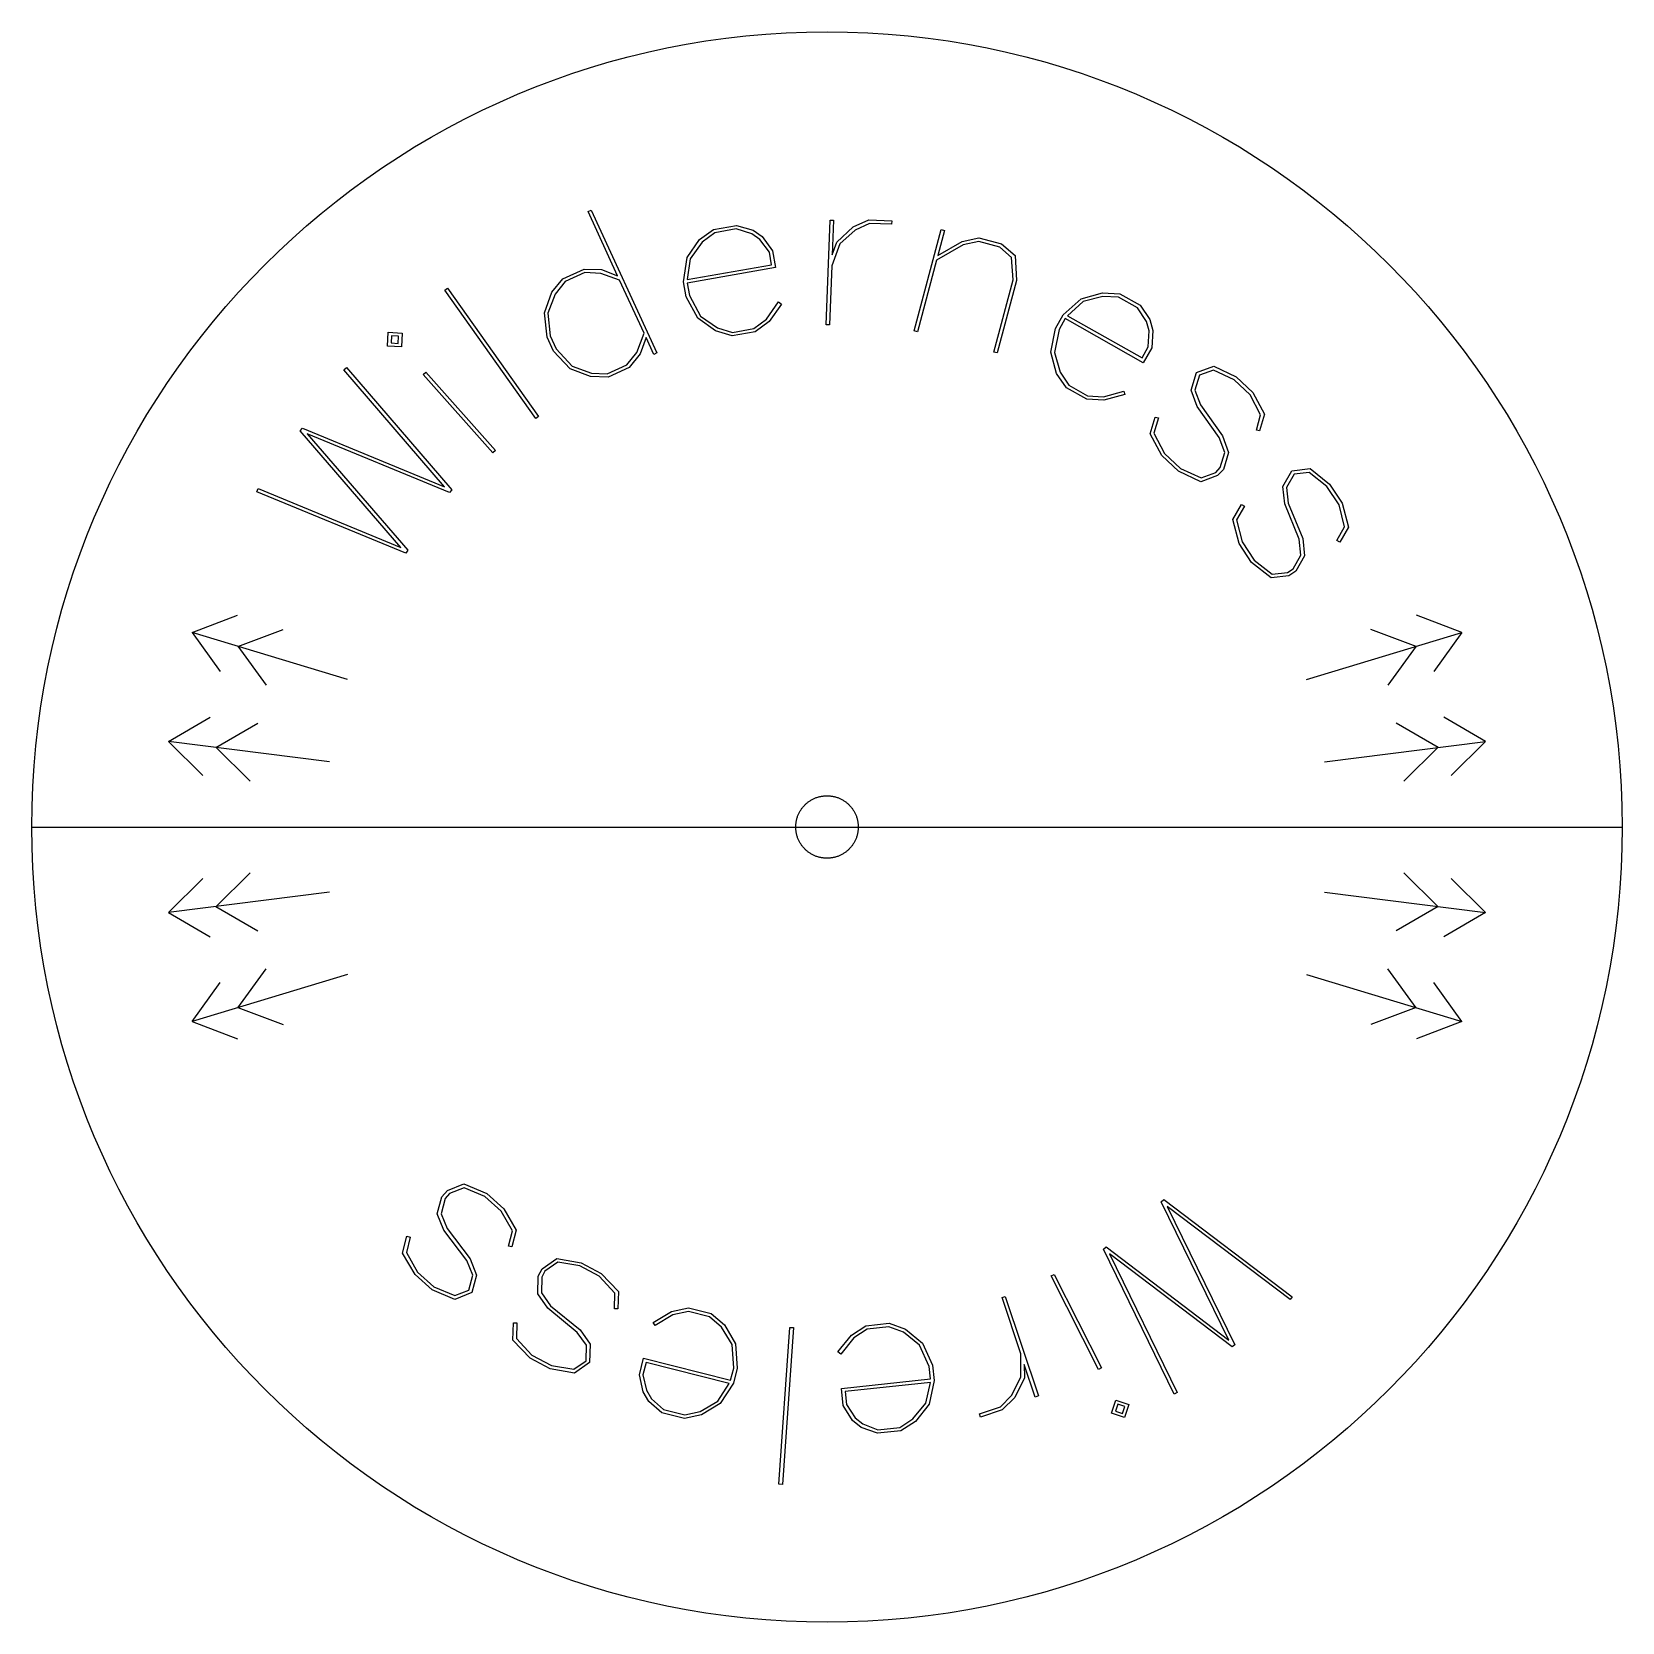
# Model space of a CAD drawing. Extents: x -395 to 418, y -217 to 240.
# Drawn here: x -292.9 to -208.9, y -121 to -37 of the extents above; entities that cross this region are included whole.
import ezdxf

# ---------------------------------------------------------------- set-up
doc = ezdxf.new("R2010")
doc.units = 0
doc.layers.add('DEFAULT', color=7, linetype='CONTINUOUS')

msp = doc.modelspace()

# ---------------------------------------------------------------- linework, layer by layer
at = {"layer": 'DEFAULT', "color": 5}
for p, q in [((-259.412, -37.85), (-258.382, -37.653)), ((-258.382, -37.653), (-257.344, -37.481)), ((-257.344, -37.481), (-256.297, -37.334)), ((-256.297, -37.334), (-255.242, -37.214)), ((-255.242, -37.214), (-254.179, -37.119)), ((-254.179, -37.119), (-253.109, -37.052)), ((-253.109, -37.052), (-252.031, -37.011)), ((-252.031, -37.011), (-250.947, -36.997)), ((-250.947, -36.997), (-249.863, -37.011)), ((-249.863, -37.011), (-248.786, -37.052)), ((-248.786, -37.052), (-247.716, -37.119)), ((-247.716, -37.119), (-246.653, -37.214)), ((-246.653, -37.214), (-245.598, -37.334)), ((-245.598, -37.334), (-244.551, -37.481)), ((-244.551, -37.481), (-243.513, -37.653)), ((-243.513, -37.653), (-242.483, -37.85)), ((-263.437, -38.885), (-262.445, -38.59)), ((-262.445, -38.59), (-261.444, -38.319)), ((-261.444, -38.319), (-260.433, -38.072)), ((-260.433, -38.072), (-259.412, -37.85)), ((-242.483, -37.85), (-241.462, -38.072)), ((-241.462, -38.072), (-240.451, -38.319)), ((-240.451, -38.319), (-239.449, -38.59)), ((-239.449, -38.59), (-238.458, -38.885)), ((-265.388, -39.546), (-264.418, -39.204)), ((-264.418, -39.204), (-263.437, -38.885)), ((-238.458, -38.885), (-237.477, -39.204)), ((-237.477, -39.204), (-236.506, -39.546)), ((-268.232, -40.707), (-267.296, -40.298)), ((-267.296, -40.298), (-266.348, -39.91)), ((-266.348, -39.91), (-265.388, -39.546)), ((-236.506, -39.546), (-235.547, -39.91)), ((-235.547, -39.91), (-234.599, -40.298)), ((-234.599, -40.298), (-233.663, -40.707)), ((-270.068, -41.592), (-269.156, -41.139)), ((-269.156, -41.139), (-268.232, -40.707)), ((-233.663, -40.707), (-232.739, -41.139)), ((-232.739, -41.139), (-231.827, -41.592)), ((-270.967, -42.066), (-270.068, -41.592)), ((-231.827, -41.592), (-230.928, -42.066)), ((-272.726, -43.077), (-271.853, -42.561)), ((-271.853, -42.561), (-270.967, -42.066)), ((-230.928, -42.066), (-230.042, -42.561)), ((-230.042, -42.561), (-229.169, -43.077)), ((-274.43, -44.17), (-273.585, -43.614)), ((-273.585, -43.614), (-272.726, -43.077)), ((-229.169, -43.077), (-228.31, -43.614)), ((-228.31, -43.614), (-227.465, -44.17)), ((-275.261, -44.746), (-274.43, -44.17)), ((-227.465, -44.17), (-226.634, -44.746)), ((-276.878, -45.955), (-276.077, -45.341)), ((-276.077, -45.341), (-275.261, -44.746)), ((-226.634, -44.746), (-225.818, -45.341)), ((-225.818, -45.341), (-225.017, -45.955)), ((-277.663, -46.588), (-276.878, -45.955)), ((-225.017, -45.955), (-224.231, -46.588)), ((-278.433, -47.239), (-277.663, -46.588)), ((-224.231, -46.588), (-223.462, -47.239)), ((-279.187, -47.908), (-278.433, -47.239)), ((-223.462, -47.239), (-222.708, -47.908)), ((-280.646, -49.298), (-279.925, -48.594)), ((-279.925, -48.594), (-279.187, -47.908)), ((-222.708, -47.908), (-221.97, -48.594)), ((-221.97, -48.594), (-221.249, -49.298)), ((-281.35, -50.019), (-280.646, -49.298)), ((-221.249, -49.298), (-220.545, -50.019)), ((-282.037, -50.757), (-281.35, -50.019)), ((-220.545, -50.019), (-219.858, -50.757)), ((-282.706, -51.511), (-282.037, -50.757)), ((-219.858, -50.757), (-219.189, -51.511)), ((-283.357, -52.281), (-282.706, -51.511)), ((-219.189, -51.511), (-218.538, -52.281)), ((-283.989, -53.067), (-283.357, -52.281)), ((-218.538, -52.281), (-217.905, -53.067)), ((-284.603, -53.868), (-283.989, -53.067)), ((-217.905, -53.067), (-217.291, -53.868)), ((-285.199, -54.684), (-284.603, -53.868)), ((-217.291, -53.868), (-216.696, -54.684)), ((-285.774, -55.514), (-285.199, -54.684)), ((-216.696, -54.684), (-216.12, -55.514)), ((-286.331, -56.359), (-285.774, -55.514)), ((-216.12, -55.514), (-215.564, -56.359)), ((-286.867, -57.218), (-286.331, -56.359)), ((-215.564, -56.359), (-215.028, -57.218)), ((-287.383, -58.091), (-286.867, -57.218)), ((-215.028, -57.218), (-214.512, -58.091)), ((-287.878, -58.977), (-287.383, -58.091)), ((-214.512, -58.091), (-214.017, -58.977)), ((-288.353, -59.876), (-287.878, -58.977)), ((-214.017, -58.977), (-213.542, -59.876)), ((-288.806, -60.788), (-288.353, -59.876)), ((-213.542, -59.876), (-213.089, -60.788)), ((-289.237, -61.712), (-288.806, -60.788)), ((-213.089, -60.788), (-212.658, -61.712)), ((-289.647, -62.649), (-289.237, -61.712)), ((-212.658, -61.712), (-212.248, -62.649)), ((-290.034, -63.597), (-289.647, -62.649)), ((-212.248, -62.649), (-211.861, -63.597)), ((-290.399, -64.556), (-290.034, -63.597)), ((-211.861, -63.597), (-211.496, -64.556)), ((-290.741, -65.526), (-290.399, -64.556)), ((-211.496, -64.556), (-211.154, -65.526)), ((-291.059, -66.507), (-290.741, -65.526)), ((-211.154, -65.526), (-210.836, -66.507)), ((-291.354, -67.499), (-291.059, -66.507)), ((-210.836, -66.507), (-210.541, -67.499)), ((-291.625, -68.501), (-291.354, -67.499)), ((-210.541, -67.499), (-210.27, -68.501)), ((-291.872, -69.512), (-291.625, -68.501)), ((-210.27, -68.501), (-210.023, -69.512)), ((-292.094, -70.533), (-291.872, -69.512)), ((-210.023, -69.512), (-209.801, -70.533)), ((-292.291, -71.562), (-292.094, -70.533)), ((-209.801, -70.533), (-209.603, -71.562)), ((-292.463, -72.601), (-292.291, -71.562)), ((-209.603, -71.562), (-209.431, -72.601)), ((-292.61, -73.648), (-292.463, -72.601)), ((-209.431, -72.601), (-209.285, -73.648)), ((-292.731, -74.703), (-292.61, -73.648)), ((-209.285, -73.648), (-209.164, -74.703)), ((-292.825, -75.765), (-292.731, -74.703)), ((-209.164, -74.703), (-209.07, -75.765)), ((-292.893, -76.836), (-292.825, -75.765)), ((-209.07, -75.765), (-209.002, -76.836)), ((-292.934, -77.913), (-292.893, -76.836)), ((-209.002, -76.836), (-208.961, -77.913)), ((-292.947, -78.997), (-292.934, -77.913)), ((-252.359, -78.141), (-252.337, -78.108)), ((-252.337, -78.108), (-252.316, -78.074)), ((-252.316, -78.074), (-252.293, -78.042)), ((-252.293, -78.042), (-252.27, -78.01)), ((-252.27, -78.01), (-252.245, -77.978)), ((-252.245, -77.978), (-252.221, -77.947)), ((-252.221, -77.947), (-252.195, -77.917)), ((-252.195, -77.917), (-252.169, -77.888)), ((-252.169, -77.888), (-252.142, -77.859)), ((-252.142, -77.859), (-252.114, -77.83)), ((-252.114, -77.83), (-252.086, -77.803)), ((-252.086, -77.803), (-252.057, -77.776)), ((-252.057, -77.776), (-252.027, -77.749)), ((-252.027, -77.749), (-251.997, -77.724)), ((-251.997, -77.724), (-251.966, -77.699)), ((-251.966, -77.699), (-251.935, -77.675)), ((-251.935, -77.675), (-251.903, -77.651)), ((-251.903, -77.651), (-251.87, -77.629)), ((-251.87, -77.629), (-251.837, -77.607)), ((-251.837, -77.607), (-251.803, -77.586)), ((-251.803, -77.586), (-251.769, -77.566)), ((-251.769, -77.566), (-251.734, -77.546)), ((-251.734, -77.546), (-251.699, -77.527)), ((-251.699, -77.527), (-251.663, -77.51)), ((-251.663, -77.51), (-251.626, -77.493)), ((-251.626, -77.493), (-251.59, -77.477)), ((-251.59, -77.477), (-251.552, -77.461)), ((-251.552, -77.461), (-251.515, -77.447)), ((-251.515, -77.447), (-251.477, -77.434)), ((-251.477, -77.434), (-251.438, -77.421)), ((-251.438, -77.421), (-251.399, -77.41)), ((-251.399, -77.41), (-251.36, -77.399)), ((-251.36, -77.399), (-251.32, -77.389)), ((-251.32, -77.389), (-251.28, -77.38)), ((-251.28, -77.38), (-251.239, -77.373)), ((-251.239, -77.373), (-251.199, -77.366)), ((-251.199, -77.366), (-251.158, -77.36)), ((-251.158, -77.36), (-251.116, -77.355)), ((-251.116, -77.355), (-251.074, -77.352)), ((-251.074, -77.352), (-251.032, -77.349)), ((-251.032, -77.349), (-250.99, -77.348)), ((-250.99, -77.348), (-250.947, -77.347)), ((-250.947, -77.347), (-250.905, -77.348)), ((-250.905, -77.348), (-250.862, -77.349)), ((-250.862, -77.349), (-250.82, -77.352)), ((-250.82, -77.352), (-250.779, -77.355)), ((-250.779, -77.355), (-250.737, -77.36)), ((-250.737, -77.36), (-250.696, -77.366)), ((-250.696, -77.366), (-250.655, -77.373)), ((-250.655, -77.373), (-250.615, -77.38)), ((-250.615, -77.38), (-250.575, -77.389)), ((-250.575, -77.389), (-250.535, -77.399)), ((-250.535, -77.399), (-250.496, -77.41)), ((-250.496, -77.41), (-250.457, -77.421)), ((-250.457, -77.421), (-250.418, -77.434)), ((-250.418, -77.434), (-250.38, -77.447)), ((-250.38, -77.447), (-250.342, -77.461)), ((-250.342, -77.461), (-250.305, -77.477)), ((-250.305, -77.477), (-250.268, -77.493)), ((-250.268, -77.493), (-250.232, -77.51)), ((-250.232, -77.51), (-250.196, -77.527)), ((-250.196, -77.527), (-250.161, -77.546)), ((-250.161, -77.546), (-250.126, -77.566)), ((-250.126, -77.566), (-250.092, -77.586)), ((-250.092, -77.586), (-250.058, -77.607)), ((-250.058, -77.607), (-250.025, -77.629)), ((-250.025, -77.629), (-249.992, -77.651)), ((-249.992, -77.651), (-249.96, -77.675)), ((-249.96, -77.675), (-249.929, -77.699)), ((-249.929, -77.699), (-249.898, -77.724)), ((-249.898, -77.724), (-249.868, -77.749)), ((-249.868, -77.749), (-249.838, -77.776)), ((-249.838, -77.776), (-249.809, -77.803)), ((-249.809, -77.803), (-249.781, -77.83)), ((-249.781, -77.83), (-249.753, -77.859)), ((-249.753, -77.859), (-249.726, -77.888)), ((-249.726, -77.888), (-249.7, -77.917)), ((-249.7, -77.917), (-249.674, -77.947)), ((-249.674, -77.947), (-249.649, -77.978)), ((-249.649, -77.978), (-249.625, -78.01)), ((-249.625, -78.01), (-249.602, -78.042)), ((-249.602, -78.042), (-249.579, -78.074)), ((-249.579, -78.074), (-249.557, -78.108)), ((-249.557, -78.108), (-249.536, -78.141)), ((-208.961, -77.913), (-208.947, -78.997)), ((-252.597, -78.954), (-252.595, -78.912)), ((-252.597, -78.997), (-252.597, -78.954)), ((-252.595, -78.912), (-252.593, -78.87)), ((-252.593, -78.87), (-252.589, -78.828)), ((-252.589, -78.828), (-252.584, -78.787)), ((-252.584, -78.787), (-252.578, -78.746)), ((-252.578, -78.746), (-252.572, -78.705)), ((-252.572, -78.705), (-252.564, -78.664)), ((-252.564, -78.664), (-252.555, -78.624)), ((-252.555, -78.624), (-252.545, -78.585)), ((-252.545, -78.585), (-252.535, -78.545)), ((-252.535, -78.545), (-252.523, -78.506)), ((-252.523, -78.506), (-252.511, -78.468)), ((-252.511, -78.468), (-252.497, -78.43)), ((-252.497, -78.43), (-252.483, -78.392)), ((-252.483, -78.392), (-252.468, -78.355)), ((-252.468, -78.355), (-252.452, -78.318)), ((-252.452, -78.318), (-252.435, -78.282)), ((-252.435, -78.282), (-252.417, -78.246)), ((-252.417, -78.246), (-252.398, -78.21)), ((-252.398, -78.21), (-252.379, -78.176)), ((-252.379, -78.176), (-252.359, -78.141)), ((-249.536, -78.141), (-249.516, -78.176)), ((-249.516, -78.176), (-249.497, -78.21)), ((-249.497, -78.21), (-249.478, -78.246)), ((-249.478, -78.246), (-249.46, -78.282)), ((-249.46, -78.282), (-249.443, -78.318)), ((-249.443, -78.318), (-249.427, -78.355)), ((-249.427, -78.355), (-249.412, -78.392)), ((-249.412, -78.392), (-249.398, -78.43)), ((-249.398, -78.43), (-249.384, -78.468)), ((-249.384, -78.468), (-249.372, -78.506)), ((-249.372, -78.506), (-249.36, -78.545)), ((-249.36, -78.545), (-249.349, -78.585)), ((-249.349, -78.585), (-249.34, -78.624)), ((-249.34, -78.624), (-249.331, -78.664)), ((-249.331, -78.664), (-249.323, -78.705)), ((-249.323, -78.705), (-249.316, -78.746)), ((-249.316, -78.746), (-249.311, -78.787)), ((-249.311, -78.787), (-249.306, -78.828)), ((-249.306, -78.828), (-249.302, -78.87)), ((-249.302, -78.87), (-249.3, -78.912)), ((-249.3, -78.912), (-249.298, -78.954)), ((-249.298, -78.954), (-249.297, -78.997)), ((-292.947, -78.997), (-208.947, -78.997)), ((-292.934, -80.081), (-292.947, -78.997)), ((-252.597, -79.04), (-252.597, -78.997)), ((-252.595, -79.082), (-252.597, -79.04)), ((-252.593, -79.124), (-252.595, -79.082)), ((-252.589, -79.166), (-252.593, -79.124)), ((-252.584, -79.207), (-252.589, -79.166)), ((-252.578, -79.248), (-252.584, -79.207)), ((-252.572, -79.289), (-252.578, -79.248)), ((-252.564, -79.33), (-252.572, -79.289)), ((-252.555, -79.37), (-252.564, -79.33)), ((-252.545, -79.409), (-252.555, -79.37)), ((-252.535, -79.449), (-252.545, -79.409)), ((-252.523, -79.488), (-252.535, -79.449)), ((-252.511, -79.526), (-252.523, -79.488)), ((-252.497, -79.564), (-252.511, -79.526)), ((-252.483, -79.602), (-252.497, -79.564)), ((-252.468, -79.639), (-252.483, -79.602)), ((-252.452, -79.676), (-252.468, -79.639)), ((-252.435, -79.712), (-252.452, -79.676)), ((-252.417, -79.748), (-252.435, -79.712)), ((-252.398, -79.783), (-252.417, -79.748)), ((-252.379, -79.818), (-252.398, -79.783)), ((-249.497, -79.783), (-249.516, -79.818)), ((-249.478, -79.748), (-249.497, -79.783)), ((-249.46, -79.712), (-249.478, -79.748)), ((-249.443, -79.676), (-249.46, -79.712)), ((-249.427, -79.639), (-249.443, -79.676)), ((-249.412, -79.602), (-249.427, -79.639)), ((-249.398, -79.564), (-249.412, -79.602)), ((-249.384, -79.526), (-249.398, -79.564)), ((-249.372, -79.488), (-249.384, -79.526)), ((-249.36, -79.449), (-249.372, -79.488)), ((-249.349, -79.409), (-249.36, -79.449)), ((-249.34, -79.37), (-249.349, -79.409)), ((-249.331, -79.33), (-249.34, -79.37)), ((-249.323, -79.289), (-249.331, -79.33)), ((-249.316, -79.248), (-249.323, -79.289)), ((-249.311, -79.207), (-249.316, -79.248)), ((-249.306, -79.166), (-249.311, -79.207)), ((-249.302, -79.124), (-249.306, -79.166)), ((-249.3, -79.082), (-249.302, -79.124)), ((-249.298, -79.04), (-249.3, -79.082)), ((-249.297, -78.997), (-249.298, -79.04)), ((-208.947, -78.997), (-208.961, -80.081)), ((-292.893, -81.158), (-292.934, -80.081)), ((-252.359, -79.853), (-252.379, -79.818)), ((-252.337, -79.886), (-252.359, -79.853)), ((-252.316, -79.92), (-252.337, -79.886)), ((-252.293, -79.952), (-252.316, -79.92)), ((-252.27, -79.984), (-252.293, -79.952)), ((-252.245, -80.016), (-252.27, -79.984)), ((-252.221, -80.047), (-252.245, -80.016)), ((-252.195, -80.077), (-252.221, -80.047)), ((-252.169, -80.106), (-252.195, -80.077)), ((-252.142, -80.135), (-252.169, -80.106)), ((-252.114, -80.164), (-252.142, -80.135)), ((-252.086, -80.191), (-252.114, -80.164)), ((-252.057, -80.218), (-252.086, -80.191)), ((-252.027, -80.245), (-252.057, -80.218)), ((-251.997, -80.27), (-252.027, -80.245)), ((-251.966, -80.295), (-251.997, -80.27)), ((-251.935, -80.319), (-251.966, -80.295)), ((-251.903, -80.343), (-251.935, -80.319)), ((-251.87, -80.365), (-251.903, -80.343)), ((-251.837, -80.387), (-251.87, -80.365)), ((-251.803, -80.408), (-251.837, -80.387)), ((-251.769, -80.428), (-251.803, -80.408)), ((-251.734, -80.448), (-251.769, -80.428)), ((-251.699, -80.466), (-251.734, -80.448)), ((-251.663, -80.484), (-251.699, -80.466)), ((-251.626, -80.501), (-251.663, -80.484)), ((-251.59, -80.517), (-251.626, -80.501)), ((-251.552, -80.533), (-251.59, -80.517)), ((-251.515, -80.547), (-251.552, -80.533)), ((-251.477, -80.56), (-251.515, -80.547)), ((-251.438, -80.573), (-251.477, -80.56)), ((-251.399, -80.584), (-251.438, -80.573)), ((-251.36, -80.595), (-251.399, -80.584)), ((-251.32, -80.605), (-251.36, -80.595)), ((-251.28, -80.613), (-251.32, -80.605)), ((-251.239, -80.621), (-251.28, -80.613)), ((-251.199, -80.628), (-251.239, -80.621)), ((-251.158, -80.634), (-251.199, -80.628)), ((-251.116, -80.638), (-251.158, -80.634)), ((-251.074, -80.642), (-251.116, -80.638)), ((-250.779, -80.638), (-250.82, -80.642)), ((-250.737, -80.634), (-250.779, -80.638)), ((-250.696, -80.628), (-250.737, -80.634)), ((-250.655, -80.621), (-250.696, -80.628)), ((-250.615, -80.613), (-250.655, -80.621)), ((-250.575, -80.605), (-250.615, -80.613)), ((-250.535, -80.595), (-250.575, -80.605)), ((-250.496, -80.584), (-250.535, -80.595)), ((-250.457, -80.573), (-250.496, -80.584)), ((-250.418, -80.56), (-250.457, -80.573)), ((-250.38, -80.547), (-250.418, -80.56)), ((-250.342, -80.533), (-250.38, -80.547)), ((-250.305, -80.517), (-250.342, -80.533)), ((-250.268, -80.501), (-250.305, -80.517)), ((-250.232, -80.484), (-250.268, -80.501)), ((-250.196, -80.466), (-250.232, -80.484)), ((-250.161, -80.448), (-250.196, -80.466)), ((-250.126, -80.428), (-250.161, -80.448)), ((-250.092, -80.408), (-250.126, -80.428)), ((-250.058, -80.387), (-250.092, -80.408)), ((-250.025, -80.365), (-250.058, -80.387)), ((-249.992, -80.343), (-250.025, -80.365)), ((-249.96, -80.319), (-249.992, -80.343)), ((-249.929, -80.295), (-249.96, -80.319)), ((-249.898, -80.27), (-249.929, -80.295)), ((-249.868, -80.245), (-249.898, -80.27)), ((-249.838, -80.218), (-249.868, -80.245)), ((-249.809, -80.191), (-249.838, -80.218)), ((-249.781, -80.164), (-249.809, -80.191)), ((-249.753, -80.135), (-249.781, -80.164)), ((-249.726, -80.106), (-249.753, -80.135)), ((-249.7, -80.077), (-249.726, -80.106)), ((-249.674, -80.047), (-249.7, -80.077)), ((-249.649, -80.016), (-249.674, -80.047)), ((-249.625, -79.984), (-249.649, -80.016)), ((-249.602, -79.952), (-249.625, -79.984)), ((-249.579, -79.92), (-249.602, -79.952)), ((-249.557, -79.886), (-249.579, -79.92)), ((-249.536, -79.853), (-249.557, -79.886)), ((-249.516, -79.818), (-249.536, -79.853)), ((-208.961, -80.081), (-209.002, -81.158)), ((-292.825, -82.228), (-292.893, -81.158)), ((-251.032, -80.645), (-251.074, -80.642)), ((-250.99, -80.646), (-251.032, -80.645)), ((-250.947, -80.647), (-250.99, -80.646)), ((-250.905, -80.646), (-250.947, -80.647)), ((-250.862, -80.645), (-250.905, -80.646)), ((-250.82, -80.642), (-250.862, -80.645)), ((-209.002, -81.158), (-209.07, -82.228)), ((-292.731, -83.291), (-292.825, -82.228)), ((-209.07, -82.228), (-209.164, -83.291)), ((-292.61, -84.346), (-292.731, -83.291)), ((-209.164, -83.291), (-209.285, -84.346)), ((-292.463, -85.393), (-292.61, -84.346)), ((-209.285, -84.346), (-209.431, -85.393)), ((-292.291, -86.432), (-292.463, -85.393)), ((-209.431, -85.393), (-209.603, -86.432)), ((-292.094, -87.461), (-292.291, -86.432)), ((-209.603, -86.432), (-209.801, -87.461)), ((-291.872, -88.482), (-292.094, -87.461)), ((-209.801, -87.461), (-210.023, -88.482)), ((-291.625, -89.493), (-291.872, -88.482)), ((-210.023, -88.482), (-210.27, -89.493)), ((-291.354, -90.495), (-291.625, -89.493)), ((-210.27, -89.493), (-210.541, -90.495)), ((-291.059, -91.486), (-291.354, -90.495)), ((-210.541, -90.495), (-210.836, -91.486)), ((-290.741, -92.468), (-291.059, -91.486)), ((-210.836, -91.486), (-211.154, -92.468)), ((-290.399, -93.438), (-290.741, -92.468)), ((-211.154, -92.468), (-211.496, -93.438)), ((-290.034, -94.397), (-290.399, -93.438)), ((-211.496, -93.438), (-211.861, -94.397)), ((-289.647, -95.345), (-290.034, -94.397)), ((-211.861, -94.397), (-212.248, -95.345)), ((-289.237, -96.282), (-289.647, -95.345)), ((-212.248, -95.345), (-212.658, -96.282)), ((-288.806, -97.206), (-289.237, -96.282)), ((-212.658, -96.282), (-213.089, -97.206)), ((-288.353, -98.118), (-288.806, -97.206)), ((-213.089, -97.206), (-213.542, -98.118)), ((-287.878, -99.017), (-288.353, -98.118)), ((-213.542, -98.118), (-214.017, -99.017)), ((-287.383, -99.903), (-287.878, -99.017)), ((-214.017, -99.017), (-214.512, -99.903)), ((-286.867, -100.775), (-287.383, -99.903)), ((-214.512, -99.903), (-215.028, -100.775)), ((-286.331, -101.635), (-286.867, -100.775)), ((-215.028, -100.775), (-215.564, -101.635)), ((-285.774, -102.48), (-286.331, -101.635)), ((-215.564, -101.635), (-216.12, -102.48)), ((-285.199, -103.31), (-285.774, -102.48)), ((-216.12, -102.48), (-216.696, -103.31)), ((-284.603, -104.126), (-285.199, -103.31)), ((-216.696, -103.31), (-217.291, -104.126)), ((-283.989, -104.927), (-284.603, -104.126)), ((-217.291, -104.126), (-217.905, -104.927)), ((-283.357, -105.713), (-283.989, -104.927)), ((-217.905, -104.927), (-218.538, -105.713)), ((-282.706, -106.483), (-283.357, -105.713)), ((-218.538, -105.713), (-219.189, -106.483)), ((-282.037, -107.237), (-282.706, -106.483)), ((-219.189, -106.483), (-219.858, -107.237)), ((-281.35, -107.974), (-282.037, -107.237)), ((-219.858, -107.237), (-220.545, -107.974)), ((-280.646, -108.695), (-281.35, -107.974)), ((-220.545, -107.974), (-221.249, -108.695)), ((-279.925, -109.399), (-280.646, -108.695)), ((-221.249, -108.695), (-221.97, -109.399)), ((-279.187, -110.086), (-279.925, -109.399)), ((-221.97, -109.399), (-222.708, -110.086)), ((-278.433, -110.755), (-279.187, -110.086)), ((-277.663, -111.406), (-278.433, -110.755)), ((-223.462, -110.755), (-224.231, -111.406)), ((-222.708, -110.086), (-223.462, -110.755)), ((-276.878, -112.039), (-277.663, -111.406)), ((-224.231, -111.406), (-225.017, -112.039)), ((-276.077, -112.653), (-276.878, -112.039)), ((-225.017, -112.039), (-225.818, -112.653)), ((-275.261, -113.248), (-276.077, -112.653)), ((-274.43, -113.824), (-275.261, -113.248)), ((-226.634, -113.248), (-227.465, -113.824)), ((-225.818, -112.653), (-226.634, -113.248)), ((-273.585, -114.38), (-274.43, -113.824)), ((-227.465, -113.824), (-228.31, -114.38)), ((-272.726, -114.916), (-273.585, -114.38)), ((-271.853, -115.432), (-272.726, -114.916)), ((-229.169, -114.916), (-230.042, -115.432)), ((-228.31, -114.38), (-229.169, -114.916)), ((-270.967, -115.928), (-271.853, -115.432)), ((-230.042, -115.432), (-230.928, -115.928)), ((-270.068, -116.402), (-270.967, -115.928)), ((-269.156, -116.855), (-270.068, -116.402)), ((-231.827, -116.402), (-232.739, -116.855)), ((-230.928, -115.928), (-231.827, -116.402)), ((-268.232, -117.287), (-269.156, -116.855)), ((-267.296, -117.696), (-268.232, -117.287)), ((-233.663, -117.287), (-234.599, -117.696)), ((-232.739, -116.855), (-233.663, -117.287)), ((-266.348, -118.084), (-267.296, -117.696)), ((-265.388, -118.448), (-266.348, -118.084)), ((-235.547, -118.084), (-236.506, -118.448)), ((-234.599, -117.696), (-235.547, -118.084)), ((-264.418, -118.79), (-265.388, -118.448)), ((-263.437, -119.109), (-264.418, -118.79)), ((-262.445, -119.404), (-263.437, -119.109)), ((-238.458, -119.109), (-239.449, -119.404)), ((-237.477, -118.79), (-238.458, -119.109)), ((-236.506, -118.448), (-237.477, -118.79)), ((-261.444, -119.675), (-262.445, -119.404)), ((-260.433, -119.921), (-261.444, -119.675)), ((-259.412, -120.144), (-260.433, -119.921)), ((-241.462, -119.921), (-242.483, -120.144)), ((-240.451, -119.675), (-241.462, -119.921)), ((-239.449, -119.404), (-240.451, -119.675)), ((-258.382, -120.341), (-259.412, -120.144)), ((-257.344, -120.513), (-258.382, -120.341)), ((-256.297, -120.66), (-257.344, -120.513)), ((-255.242, -120.78), (-256.297, -120.66)), ((-254.179, -120.875), (-255.242, -120.78)), ((-253.109, -120.942), (-254.179, -120.875)), ((-252.031, -120.983), (-253.109, -120.942)), ((-248.786, -120.942), (-249.863, -120.983)), ((-247.716, -120.875), (-248.786, -120.942)), ((-246.653, -120.78), (-247.716, -120.875)), ((-245.598, -120.66), (-246.653, -120.78)), ((-244.551, -120.513), (-245.598, -120.66)), ((-243.513, -120.341), (-244.551, -120.513)), ((-242.483, -120.144), (-243.513, -120.341)), ((-250.947, -120.997), (-252.031, -120.983)), ((-249.863, -120.983), (-250.947, -120.997))]:
    msp.add_line(p, q, dxfattribs=at)
at = {"layer": 'DEFAULT', "color": 1}
for p, q in [((-263.563, -46.488), (-263.397, -46.412)), ((-262.004, -49.884), (-263.563, -46.488)), ((-263.397, -46.412), (-259.935, -53.957)), ((-250.989, -52.475), (-250.779, -46.945)), ((-250.779, -46.945), (-250.598, -46.951)), ((-250.598, -46.951), (-250.667, -48.769)), ((-249.574, -47.305), (-248.738, -46.934)), ((-248.738, -46.934), (-247.526, -46.979)), ((-247.526, -46.979), (-247.533, -47.161)), ((-257.683, -47.971), (-256.938, -47.432)), ((-256.878, -47.607), (-257.539, -48.105)), ((-256.938, -47.432), (-255.728, -47.22)), ((-255.738, -47.406), (-256.878, -47.607)), ((-254.92, -47.661), (-255.738, -47.406)), ((-255.728, -47.22), (-254.849, -47.474)), ((-254.492, -47.961), (-254.92, -47.661)), ((-254.849, -47.474), (-254.364, -47.815)), ((-254.364, -47.815), (-253.82, -48.559)), ((-250.421, -48.1), (-249.574, -47.305)), ((-249.466, -47.467), (-250.261, -48.192)), ((-248.703, -47.117), (-249.466, -47.467)), ((-247.533, -47.161), (-248.703, -47.117)), ((-246.338, -52.796), (-244.919, -47.447)), ((-244.743, -47.493), (-245.094, -48.815)), ((-244.919, -47.447), (-244.743, -47.493)), ((-258.339, -48.926), (-257.683, -47.971)), ((-257.539, -48.105), (-258.171, -48.984)), ((-253.991, -48.636), (-254.492, -47.961)), ((-253.874, -49.301), (-253.991, -48.636)), ((-253.82, -48.559), (-253.664, -49.449)), ((-250.261, -48.192), (-250.689, -49.357)), ((-250.667, -48.769), (-250.421, -48.1)), ((-243.747, -48.247), (-245.158, -49.057)), ((-245.094, -48.815), (-243.817, -48.064)), ((-243.817, -48.064), (-242.92, -47.886)), ((-242.926, -48.072), (-243.747, -48.247)), ((-241.814, -48.367), (-242.926, -48.072)), ((-242.92, -47.886), (-241.726, -48.202)), ((-241.199, -48.915), (-241.814, -48.367)), ((-241.726, -48.202), (-241.017, -48.818)), ((-264.895, -50.047), (-263.778, -49.534)), ((-263.778, -49.534), (-262.864, -49.557)), ((-262.864, -49.557), (-262.004, -49.884)), ((-258.53, -50.196), (-258.339, -48.926)), ((-253.664, -49.449), (-258.333, -50.268)), ((-258.171, -48.984), (-258.332, -50.083)), ((-258.332, -50.083), (-253.874, -49.301)), ((-250.689, -49.357), (-250.807, -52.482)), ((-245.158, -49.057), (-246.162, -52.843)), ((-241.121, -50.091), (-241.199, -48.915)), ((-241.017, -48.818), (-240.942, -50.127)), ((-265.479, -50.757), (-264.895, -50.047)), ((-264.778, -50.193), (-265.305, -50.856)), ((-263.741, -49.717), (-264.778, -50.193)), ((-262.885, -49.755), (-263.741, -49.717)), ((-261.899, -50.113), (-262.885, -49.755)), ((-260.612, -52.917), (-261.899, -50.113)), ((-258.389, -51), (-258.53, -50.196)), ((-258.333, -50.268), (-258.218, -50.923)), ((-242.134, -53.911), (-241.121, -50.091)), ((-240.942, -50.127), (-241.959, -53.958)), ((-271.136, -50.646), (-270.988, -50.541)), ((-266.334, -57.418), (-271.136, -50.646)), ((-270.988, -50.541), (-266.186, -57.312)), ((-265.871, -51.847), (-265.479, -50.757)), ((-265.305, -50.856), (-265.695, -51.859)), ((-257.777, -52.129), (-258.389, -51)), ((-258.218, -50.923), (-257.631, -52.016)), ((-238.471, -51.954), (-237.515, -51.095)), ((-237.515, -51.095), (-236.402, -50.776)), ((-236.376, -50.971), (-237.422, -51.247)), ((-236.402, -50.776), (-235.485, -50.834)), ((-235.549, -51.007), (-236.376, -50.971)), ((-234.542, -51.578), (-235.549, -51.007)), ((-235.485, -50.834), (-234.415, -51.44)), ((-265.733, -53.124), (-265.871, -51.847)), ((-265.695, -51.859), (-265.564, -53.056)), ((-257.631, -52.016), (-256.738, -52.632)), ((-254.139, -52.168), (-253.508, -51.263)), ((-253.348, -51.375), (-254.003, -52.301)), ((-253.508, -51.263), (-253.348, -51.375)), ((-238.873, -52.664), (-238.471, -51.954)), ((-237.422, -51.247), (-238.246, -51.993)), ((-238.246, -51.993), (-234.309, -54.225)), ((-234.072, -52.294), (-234.542, -51.578)), ((-234.415, -51.44), (-233.899, -52.195)), ((-274.161, -53.598), (-274.118, -52.866)), ((-274.118, -52.866), (-273.386, -52.91)), ((-273.386, -52.91), (-273.43, -53.642)), ((-260.996, -53.931), (-260.612, -52.917)), ((-256.837, -52.798), (-257.777, -52.129)), ((-255.952, -53.057), (-256.837, -52.798)), ((-256.738, -52.632), (-255.942, -52.871)), ((-254.741, -52.845), (-255.952, -53.057)), ((-255.942, -52.871), (-254.817, -52.673)), ((-254.817, -52.673), (-254.139, -52.168)), ((-254.003, -52.301), (-254.741, -52.845)), ((-250.807, -52.482), (-250.989, -52.475)), ((-246.162, -52.843), (-246.338, -52.796)), ((-239.119, -53.925), (-238.873, -52.664)), ((-238.692, -52.713), (-238.935, -53.93)), ((-238.364, -52.135), (-238.692, -52.713)), ((-234.241, -54.473), (-238.364, -52.135)), ((-233.933, -52.797), (-234.072, -52.294)), ((-233.976, -53.638), (-233.933, -52.797)), ((-233.899, -52.195), (-233.742, -52.766)), ((-233.742, -52.766), (-233.795, -53.687)), ((-273.43, -53.642), (-274.161, -53.598)), ((-273.952, -53.053), (-273.975, -53.433)), ((-273.975, -53.433), (-273.595, -53.456)), ((-273.572, -53.076), (-273.952, -53.053)), ((-273.595, -53.456), (-273.572, -53.076)), ((-265.393, -53.865), (-265.733, -53.124)), ((-265.564, -53.056), (-265.247, -53.747)), ((-265.247, -53.747), (-264.402, -54.656)), ((-260.507, -53.146), (-260.82, -54.011)), ((-260.101, -54.032), (-260.507, -53.146)), ((-234.309, -54.225), (-233.976, -53.638)), ((-233.795, -53.687), (-234.241, -54.473)), ((-264.514, -54.802), (-265.393, -53.865)), ((-262.551, -55.054), (-261.522, -54.582)), ((-261.522, -54.582), (-260.996, -53.931)), ((-260.82, -54.011), (-261.396, -54.724)), ((-259.935, -53.957), (-260.101, -54.032)), ((-241.959, -53.958), (-242.134, -53.911)), ((-238.82, -55.039), (-239.119, -53.925)), ((-238.935, -53.93), (-238.637, -54.974)), ((-276.468, -54.854), (-276.329, -54.736)), ((-271.145, -61.027), (-276.468, -54.854)), ((-276.329, -54.736), (-270.771, -61.182)), ((-272.271, -55.089), (-272.134, -54.968)), ((-268.597, -59.228), (-272.271, -55.089)), ((-272.134, -54.968), (-268.461, -59.107)), ((-263.435, -55.211), (-264.514, -54.802)), ((-264.402, -54.656), (-263.381, -55.025)), ((-262.513, -55.237), (-263.435, -55.211)), ((-263.381, -55.025), (-262.551, -55.054)), ((-261.396, -54.724), (-262.513, -55.237)), ((-238.302, -55.801), (-238.82, -55.039)), ((-238.637, -54.974), (-238.175, -55.664)), ((-231.707, -55.921), (-231.429, -55)), ((-231.275, -55.138), (-231.515, -55.916)), ((-231.429, -55), (-230.519, -54.662)), ((-230.531, -54.873), (-231.275, -55.138)), ((-229.444, -55.373), (-230.531, -54.873)), ((-230.519, -54.662), (-229.341, -55.22)), ((-228.595, -56.173), (-229.444, -55.373)), ((-229.341, -55.22), (-228.462, -56.048)), ((-237.232, -56.408), (-238.302, -55.801)), ((-238.175, -55.664), (-237.182, -56.227)), ((-237.182, -56.227), (-236.337, -56.269)), ((-236.337, -56.269), (-235.274, -55.972)), ((-235.222, -56.16), (-236.317, -56.458)), ((-235.274, -55.972), (-235.222, -56.16)), ((-231.397, -56.789), (-231.707, -55.921)), ((-231.515, -55.916), (-231.223, -56.701)), ((-228.043, -57.225), (-228.595, -56.173)), ((-228.462, -56.048), (-227.832, -57.196)), ((-236.317, -56.458), (-237.232, -56.408)), ((-230.228, -58.429), (-231.397, -56.789)), ((-231.223, -56.701), (-230.053, -58.342)), ((-278.767, -58.075), (-278.657, -57.923)), ((-278.657, -57.923), (-271.145, -61.027)), ((-266.186, -57.312), (-266.334, -57.418)), ((-233.881, -58.227), (-233.614, -57.349)), ((-233.442, -57.388), (-233.68, -58.192)), ((-233.614, -57.349), (-233.442, -57.388)), ((-228.269, -58.035), (-228.043, -57.225)), ((-227.832, -57.196), (-228.099, -58.081)), ((-273.456, -64.228), (-278.767, -58.075)), ((-270.881, -61.333), (-278.395, -58.228)), ((-278.395, -58.228), (-273.082, -64.382)), ((-233.259, -59.375), (-233.881, -58.227)), ((-233.68, -58.192), (-233.113, -59.262)), ((-229.937, -59.219), (-230.228, -58.429)), ((-230.053, -58.342), (-229.738, -59.215)), ((-228.099, -58.081), (-228.269, -58.035)), ((-268.461, -59.107), (-268.597, -59.228)), ((-232.38, -60.203), (-233.259, -59.375)), ((-233.113, -59.262), (-232.271, -60.056)), ((-230.175, -60.017), (-229.937, -59.219)), ((-229.738, -59.215), (-230.012, -60.109)), ((-231.194, -60.761), (-232.38, -60.203)), ((-232.271, -60.056), (-231.191, -60.551)), ((-230.315, -60.43), (-231.194, -60.761)), ((-231.191, -60.551), (-230.413, -60.27)), ((-230.413, -60.27), (-230.175, -60.017)), ((-230.012, -60.109), (-230.315, -60.43)), ((-226.871, -61.019), (-226.388, -60.188)), ((-226.27, -60.357), (-226.683, -61.058)), ((-226.388, -60.188), (-225.424, -60.069)), ((-225.484, -60.271), (-226.27, -60.357)), ((-224.543, -61.009), (-225.484, -60.271)), ((-225.424, -60.069), (-224.407, -60.884)), ((-281.059, -61.288), (-280.994, -61.124)), ((-273.191, -64.534), (-281.059, -61.288)), ((-280.994, -61.124), (-273.456, -64.228)), ((-270.771, -61.182), (-270.881, -61.333)), ((-226.77, -61.935), (-226.871, -61.019)), ((-226.683, -61.058), (-226.581, -61.89)), ((-223.902, -61.985), (-224.543, -61.009)), ((-224.407, -60.884), (-223.744, -61.894)), ((-229.52, -62.758), (-229.058, -61.966)), ((-228.899, -62.044), (-229.317, -62.771)), ((-229.058, -61.966), (-228.899, -62.044)), ((-226.013, -63.801), (-226.77, -61.935)), ((-226.581, -61.89), (-225.823, -63.757)), ((-223.608, -63.136), (-223.902, -61.985)), ((-223.744, -61.894), (-223.397, -63.156)), ((-229.181, -64.019), (-229.52, -62.758)), ((-229.317, -62.771), (-229.012, -63.943)), ((-225.913, -64.637), (-226.013, -63.801)), ((-225.823, -63.757), (-225.719, -64.679)), ((-224.016, -63.871), (-223.608, -63.136)), ((-223.397, -63.156), (-223.861, -63.955)), ((-273.082, -64.382), (-273.191, -64.534)), ((-228.518, -65.028), (-229.181, -64.019)), ((-229.012, -63.943), (-228.377, -64.911)), ((-226.329, -65.358), (-225.913, -64.637)), ((-225.719, -64.679), (-226.192, -65.486)), ((-223.861, -63.955), (-224.016, -63.871)), ((-227.493, -65.845), (-228.518, -65.028)), ((-228.377, -64.911), (-227.442, -65.642)), ((-226.62, -65.549), (-226.329, -65.358)), ((-226.192, -65.486), (-226.561, -65.728)), ((-226.561, -65.728), (-227.493, -65.845)), ((-227.442, -65.642), (-226.62, -65.549)), ((-284.481, -68.716), (-282.091, -67.817)), ((-217.414, -68.716), (-219.804, -67.817)), ((-284.481, -68.716), (-282.991, -70.79)), ((-276.278, -71.2), (-284.481, -68.716)), ((-282.066, -69.457), (-279.676, -68.557)), ((-225.617, -71.2), (-217.414, -68.716)), ((-219.829, -69.457), (-222.219, -68.557)), ((-217.414, -68.716), (-218.904, -70.79)), ((-282.061, -69.44), (-280.571, -71.514)), ((-219.834, -69.44), (-221.324, -71.514)), ((-285.728, -74.476), (-283.523, -73.189)), ((-283.224, -74.801), (-281.018, -73.514)), ((-218.671, -74.801), (-220.877, -73.514)), ((-216.166, -74.476), (-218.372, -73.189)), ((-277.226, -75.551), (-285.728, -74.476)), ((-285.728, -74.476), (-283.913, -76.271)), ((-224.669, -75.551), (-216.166, -74.476)), ((-216.166, -74.476), (-217.982, -76.271)), ((-283.221, -74.784), (-281.406, -76.579)), ((-218.673, -74.784), (-220.489, -76.579)), ((-283.221, -83.21), (-281.406, -81.415)), ((-218.673, -83.21), (-220.489, -81.415)), ((-285.728, -83.518), (-283.913, -81.723)), ((-216.166, -83.518), (-217.982, -81.723)), ((-277.226, -82.443), (-285.728, -83.518)), ((-224.669, -82.443), (-216.166, -83.518)), ((-285.728, -83.518), (-283.523, -84.805)), ((-283.224, -83.193), (-281.018, -84.479)), ((-218.671, -83.193), (-220.877, -84.479)), ((-216.166, -83.518), (-218.372, -84.805)), ((-282.061, -88.554), (-280.571, -86.48)), ((-219.834, -88.554), (-221.324, -86.48)), ((-276.278, -86.794), (-284.481, -89.278)), ((-284.481, -89.278), (-282.991, -87.204)), ((-225.617, -86.794), (-217.414, -89.278)), ((-217.414, -89.278), (-218.904, -87.204)), ((-282.066, -88.537), (-279.676, -89.437)), ((-219.829, -88.537), (-222.219, -89.437)), ((-284.481, -89.278), (-282.091, -90.177)), ((-217.414, -89.278), (-219.804, -90.177)), ((-271.283, -98.528), (-270.99, -98.198)), ((-270.99, -98.198), (-270.121, -97.84)), ((-270.118, -98.05), (-270.887, -98.355)), ((-270.121, -97.84), (-268.918, -98.362)), ((-269.024, -98.512), (-270.118, -98.05)), ((-271.529, -99.43), (-271.283, -98.528)), ((-271.117, -98.615), (-271.331, -99.42)), ((-270.887, -98.355), (-271.117, -98.615)), ((-268.158, -99.279), (-269.024, -98.512)), ((-268.918, -98.362), (-268.015, -99.163)), ((-233.295, -98.792), (-233.151, -98.673)), ((-229.727, -106.097), (-233.295, -98.792)), ((-233.151, -98.673), (-226.371, -103.818)), ((-226.476, -103.96), (-232.973, -99.037)), ((-232.973, -99.037), (-229.406, -106.34)), ((-271.187, -100.293), (-271.529, -99.43)), ((-271.331, -99.42), (-271.016, -100.2)), ((-267.557, -100.332), (-268.158, -99.279)), ((-268.015, -99.163), (-267.358, -100.291)), ((-273.372, -101.507), (-273.133, -100.614)), ((-272.961, -100.655), (-273.163, -101.471)), ((-273.133, -100.614), (-272.961, -100.655)), ((-269.968, -101.897), (-271.187, -100.293)), ((-271.016, -100.2), (-269.797, -101.804)), ((-267.771, -101.142), (-267.557, -100.332)), ((-267.358, -100.291), (-267.597, -101.176)), ((-272.707, -102.635), (-273.372, -101.507)), ((-273.163, -101.471), (-272.578, -102.505)), ((-267.597, -101.176), (-267.771, -101.142)), ((-236.345, -101.298), (-236.201, -101.179)), ((-232.615, -108.947), (-236.345, -101.298)), ((-236.201, -101.179), (-229.727, -106.097)), ((-229.551, -106.459), (-236.023, -101.543)), ((-236.023, -101.543), (-232.451, -108.869)), ((-269.652, -102.673), (-269.968, -101.897)), ((-269.797, -101.804), (-269.461, -102.662)), ((-266.195, -102.719), (-265.987, -102.33)), ((-265.849, -102.459), (-266.013, -102.765)), ((-265.987, -102.33), (-265.224, -101.781)), ((-265.172, -101.984), (-265.849, -102.459)), ((-265.224, -101.781), (-263.933, -102.009)), ((-264.001, -102.179), (-265.172, -101.984)), ((-262.981, -102.726), (-264.001, -102.179)), ((-263.933, -102.009), (-262.869, -102.579)), ((-271.804, -103.436), (-272.707, -102.635)), ((-272.578, -102.505), (-271.705, -103.28)), ((-271.705, -103.28), (-270.604, -103.746)), ((-269.868, -103.458), (-269.652, -102.673)), ((-269.461, -102.662), (-269.709, -103.591)), ((-266.225, -103.653), (-266.195, -102.719)), ((-266.013, -102.765), (-266.035, -103.598)), ((-262.153, -103.61), (-262.981, -102.726)), ((-262.869, -102.579), (-261.968, -103.524)), ((-239.105, -102.71), (-238.943, -102.628)), ((-236.612, -107.651), (-239.105, -102.71)), ((-238.943, -102.628), (-236.45, -107.569)), ((-270.609, -103.957), (-271.804, -103.436)), ((-269.709, -103.591), (-270.609, -103.957)), ((-270.604, -103.746), (-269.868, -103.458)), ((-265.693, -104.413), (-266.225, -103.653)), ((-266.035, -103.598), (-265.547, -104.284)), ((-262.173, -104.448), (-262.153, -103.61)), ((-261.968, -103.524), (-261.996, -104.441)), ((-241.704, -103.856), (-241.532, -103.798)), ((-240.715, -106.822), (-241.704, -103.856)), ((-241.532, -103.798), (-239.78, -109.048)), ((-226.371, -103.818), (-226.476, -103.96)), ((-264.135, -105.692), (-265.693, -104.413)), ((-265.547, -104.284), (-263.99, -105.561)), ((-261.996, -104.441), (-262.173, -104.448)), ((-260.13, -105.167), (-259.154, -104.59)), ((-259.084, -104.767), (-260.031, -105.334)), ((-259.154, -104.59), (-258.257, -104.397)), ((-258.258, -104.584), (-259.084, -104.767)), ((-257.152, -104.865), (-258.258, -104.584)), ((-258.257, -104.397), (-257.066, -104.7)), ((-256.523, -105.409), (-257.152, -104.865)), ((-257.066, -104.7), (-256.365, -105.298)), ((-267.537, -106.101), (-267.511, -105.177)), ((-267.511, -105.177), (-267.335, -105.177)), ((-267.335, -105.177), (-267.342, -106.018)), ((-263.648, -106.373), (-264.135, -105.692)), ((-263.99, -105.561), (-263.464, -106.318)), ((-260.031, -105.334), (-260.13, -105.167)), ((-255.961, -106.337), (-256.523, -105.409)), ((-256.365, -105.298), (-255.782, -106.294)), ((-253.483, -113.707), (-252.906, -105.426)), ((-252.724, -105.438), (-253.302, -113.72)), ((-252.906, -105.426), (-252.724, -105.438)), ((-250.376, -106.717), (-249.662, -105.836)), ((-249.662, -105.836), (-248.889, -105.342)), ((-248.824, -105.518), (-249.535, -105.977)), ((-248.889, -105.342), (-247.667, -105.21)), ((-247.689, -105.396), (-248.824, -105.518)), ((-246.911, -105.686), (-247.689, -105.396)), ((-247.667, -105.21), (-246.801, -105.527)), ((-246.06, -106.36), (-246.911, -105.686)), ((-246.801, -105.527), (-245.907, -106.257)), ((-266.629, -107.044), (-267.537, -106.101)), ((-267.342, -106.018), (-266.533, -106.888)), ((-263.676, -107.187), (-263.648, -106.373)), ((-263.464, -106.318), (-263.491, -107.279)), ((-255.874, -107.575), (-255.961, -106.337)), ((-255.782, -106.294), (-255.686, -107.575)), ((-249.535, -105.977), (-250.224, -106.839)), ((-245.547, -107.49), (-246.06, -106.36)), ((-245.907, -106.257), (-245.371, -107.424)), ((-229.406, -106.34), (-229.551, -106.459)), ((-265.564, -107.613), (-266.629, -107.044)), ((-266.533, -106.888), (-265.505, -107.439)), ((-265.505, -107.439), (-264.325, -107.638)), ((-264.325, -107.638), (-263.676, -107.187)), ((-263.491, -107.279), (-264.281, -107.844)), ((-260.855, -107.929), (-260.632, -107.053)), ((-260.501, -107.274), (-260.667, -107.928)), ((-260.632, -107.053), (-256.037, -108.219)), ((-256.114, -108.388), (-260.501, -107.274)), ((-250.224, -106.839), (-250.376, -106.717)), ((-245.475, -108.151), (-245.547, -107.49)), ((-245.371, -107.424), (-245.283, -108.235)), ((-240.705, -108.064), (-240.715, -106.822)), ((-239.953, -109.106), (-240.528, -107.38)), ((-240.528, -107.38), (-240.523, -108.093)), ((-264.281, -107.844), (-265.564, -107.613)), ((-260.663, -108.831), (-260.855, -107.929)), ((-260.667, -107.928), (-260.486, -108.75)), ((-256.037, -108.219), (-255.874, -107.575)), ((-255.686, -107.575), (-255.887, -108.366)), ((-250.188, -108.659), (-245.475, -108.151)), ((-245.489, -108.335), (-249.988, -108.821)), ((-245.722, -109.421), (-245.489, -108.335)), ((-245.283, -108.235), (-245.558, -109.49)), ((-241.194, -109.022), (-240.705, -108.064)), ((-240.523, -108.093), (-241.035, -109.136)), ((-236.45, -107.569), (-236.612, -107.651)), ((-260.36, -109.34), (-260.663, -108.831)), ((-260.486, -108.75), (-260.219, -109.199)), ((-260.219, -109.199), (-259.577, -109.766)), ((-256.711, -109.324), (-256.114, -108.388)), ((-255.887, -108.366), (-256.582, -109.446)), ((-250.091, -109.558), (-250.188, -108.659)), ((-249.988, -108.821), (-249.916, -109.492)), ((-241.785, -109.618), (-241.194, -109.022)), ((-241.035, -109.136), (-241.687, -109.777)), ((-239.78, -109.048), (-239.953, -109.106)), ((-232.451, -108.869), (-232.615, -108.947)), ((-259.663, -109.932), (-260.36, -109.34)), ((-258.471, -110.235), (-259.663, -109.932)), ((-259.577, -109.766), (-258.455, -110.051)), ((-258.455, -110.051), (-257.648, -109.867)), ((-257.648, -109.867), (-256.711, -109.324)), ((-256.582, -109.446), (-257.571, -110.048)), ((-249.597, -110.336), (-250.091, -109.558)), ((-249.916, -109.492), (-249.46, -110.199)), ((-246.41, -110.256), (-245.722, -109.421)), ((-245.558, -109.49), (-246.275, -110.399)), ((-242.895, -109.989), (-241.785, -109.618)), ((-242.837, -110.161), (-242.895, -109.989)), ((-241.687, -109.777), (-242.837, -110.161)), ((-235.929, -109.961), (-235.699, -109.264)), ((-235.232, -110.19), (-235.929, -109.961)), ((-235.587, -109.486), (-235.707, -109.848)), ((-235.707, -109.848), (-235.345, -109.967)), ((-235.699, -109.264), (-235.003, -109.494)), ((-235.225, -109.605), (-235.587, -109.486)), ((-235.345, -109.967), (-235.225, -109.605)), ((-235.003, -109.494), (-235.232, -110.19)), ((-257.571, -110.048), (-258.471, -110.235)), ((-249.136, -110.708), (-249.597, -110.336)), ((-249.46, -110.199), (-249.053, -110.527)), ((-248.276, -111.02), (-249.136, -110.708)), ((-249.053, -110.527), (-248.254, -110.834)), ((-248.254, -110.834), (-247.103, -110.71)), ((-247.103, -110.71), (-246.41, -110.256)), ((-246.275, -110.399), (-247.054, -110.888)), ((-247.054, -110.888), (-248.276, -111.02)), ((-253.302, -113.72), (-253.483, -113.707))]:
    msp.add_line(p, q, dxfattribs=at)

doc.saveas('drawing.dxf')
